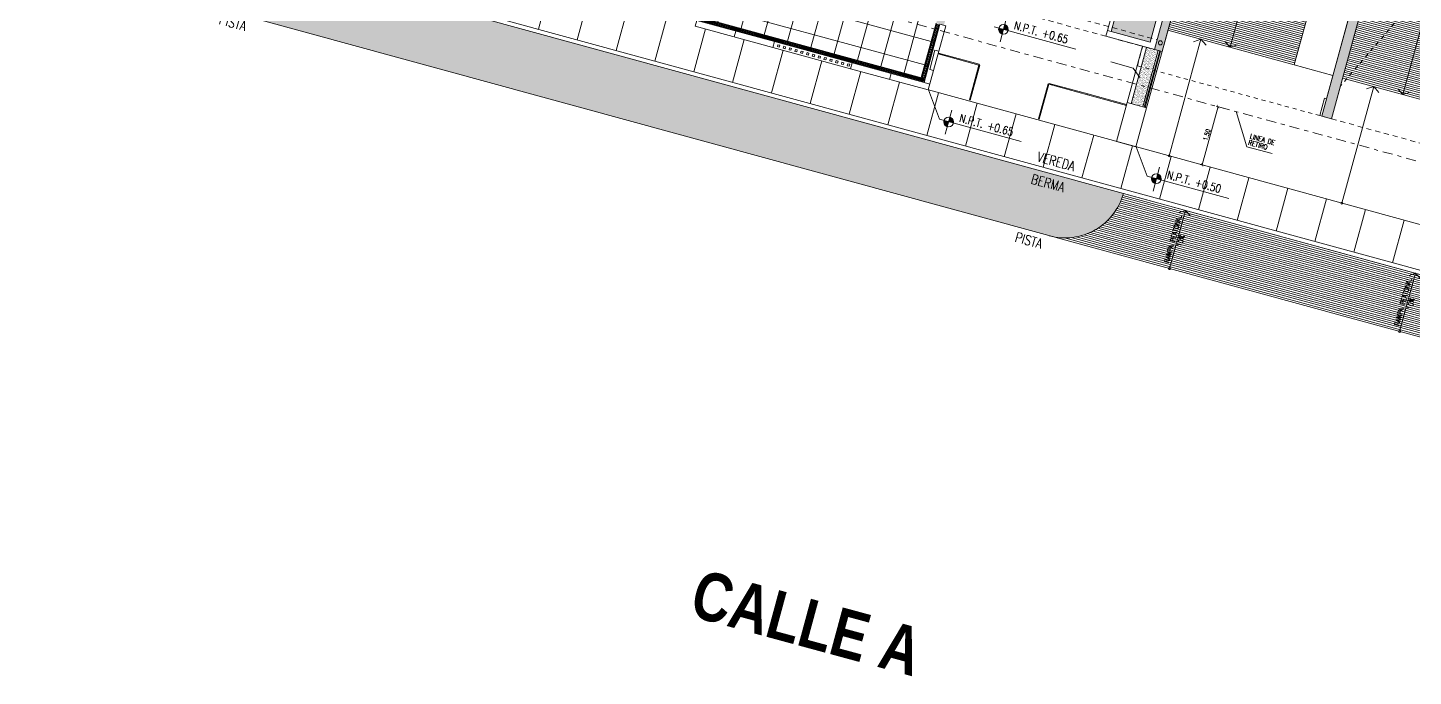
# Model space of a CAD drawing. Header units: millimetres. Extents: x 2471 to 2909, y 1327 to 1568.
# Drawn here: x 2574.13 to 2608.55, y 1336.21 to 1352.32 of the extents above; entities that cross this region are included whole.
import ezdxf

# ---------------------------------------------------------------- set-up
doc = ezdxf.new("R2010")
doc.units = ezdxf.units.MM
for name, pattern in [('CONTINUO', [0]), ('HIDDEN', [0.375, 0.25, -0.125]), ('HIDDEN2', [0.1875, 0.125, -0.0625]), ('TRAZO_Y_PUNTO2', [0.5, 0.25, -0.125, 0, -0.125])]:
    doc.linetypes.add(name, pattern=pattern)
doc.layers.get('0').update_dxf_attribs({"color": 251, "lineweight": 9})
doc.layers.get('DEFPOINTS').update_dxf_attribs({"color": 251, "lineweight": 9})
for name, color, linetype, lineweight in [('A-BARANDAS', 251, 'Continuous', 13), ('A-JARDIN', 251, 'Continuous', 13), ('A-MURO BAJO', 251, 'Continuous', 13), ('A-MUROS', 251, 'Continuous', 13), ('A-PLACAS', 251, 'Continuous', 13), ('A-PROYECCIONES', 251, 'HIDDEN', 13), ('A-VIGAS', 251, 'HIDDEN2', 13), ('A_50_TextoIndicaciones', 251, 'Continuous', 13), ('ARBOLES', 251, 'Continuous', 13), ('COTAS-INTER', 251, 'Continuous', 13), ('HATCH', 251, 'Continuous', 13), ('NIVELES-NPT', 251, 'Continuous', 13), ('PERIMETRO EXISTENTE', 251, 'CONTINUO', 13), ('RED-PLUVIAL', 251, 'Continuous', 13), ('TITULOS', 251, 'Continuous', 13)]:
    doc.layers.add(name, color=color, linetype=linetype, lineweight=lineweight)
doc.styles.add('2000-TITULO', font='arialbd.ttf', dxfattribs={"width": 0.8, "height": 8})
doc.styles.add('ROMANS', font='romans.shx', dxfattribs={"width": 0.8})
doc.dimstyles.new('COTA-75-I', dxfattribs={"dimtxt": 0.11, "dimasz": 0.075, "dimexe": 0.05, "dimexo": 0.15, "dimgap": 0.03, "dimtad": 1, "dimzin": 4, "dimdsep": 46, "dimtxsty": 'ROMANS', "dimblk": 'ARCHTICK', "dimcen": 0.09, "dimclrd": 7, "dimclre": 7, "dimclrt": 2, "dimadec": 0, "dimazin": 0, "dimtfac": 1.2, "dimtix": 1, "dimtmove": 2, "dimatfit": 3, "dimfxl": 0.05, "dimtolj": 1, "dimtzin": 4, "dimarcsym": 0})

# ---------------------------------------------------------------- blocks, each defined once
blk = doc.blocks.new('VEREDAS-EXTER_01')
at = {"layer": 'A-JARDIN'}
h = blk.add_hatch(dxfattribs=at)
h.set_pattern_fill('AR-SAND', color=256, scale=0.001)
h.paths.add_polyline_path([(1.385, -1.2), (1.385, -2.7), (22.778, -2.7, 0.414214), (24.278, -1.2)])
h.paths.add_polyline_path([(1.42, -1.626), (2.436, -1.626), (2.436, -1.266), (1.42, -1.266)], flags=24)
at = {"layer": 'A-MURO BAJO'}
h = blk.add_hatch(dxfattribs=at)
h.set_pattern_fill('_USER', color=252, scale=0.05, pattern_type=0)
h.set_pattern_definition([(0, (28.27774, -2.7), (2e-18, 0.05), [])])
edge = h.paths.add_edge_path()
edge.add_line((34.828, -1.2), (24.278, -1.2))
edge.add_arc((22.778, -1.2), 1.5, 270, 360, ccw=False)
edge.add_line((22.778, -2.7), (36.328, -2.7))
edge.add_arc((36.328, -1.2), 1.5, 180, 270, ccw=False)
for p, q in [((25.878, -2.7), (25.878, -1.2)), ((31.803, -2.7), (31.803, -1.2))]:
    blk.add_line(p, q)
at = {"color": 2}
for points in [[(25.736, -1.291), (25.878, -1.2), (26.019, -1.291)], [(31.661, -1.291), (31.803, -1.2), (31.944, -1.291)]]:
    blk.add_lwpolyline(points, dxfattribs=at)
for centre in [(25.878, -2.7), (31.803, -2.7)]:
    blk.add_circle(centre, 0.025)
at = {"layer": 'A-MURO BAJO', "color": 252}
for p, q in [((9.185, -1.1), (9.185, 0)), ((10.185, -1.1), (10.185, 0)), ((11.185, -1.1), (11.185, 0)), ((13.185, -1.1), (13.185, 0)), ((15.185, -1.1), (15.185, 0)), ((17.185, -1.1), (17.185, 0)), ((18.185, -1.1), (18.185, 0)), ((19.185, -1.1), (19.185, 0)), ((20.185, -1.1), (20.185, 0)), ((21.185, -1.1), (21.185, 0)), ((22.185, -1.1), (22.185, 0)), ((23.185, -1.1), (23.185, 0)), ((25.185, -1.1), (25.185, 0)), ((27.185, -1.1), (27.185, 0)), ((29.185, -1.1), (29.185, 0)), ((30.185, -1.1), (30.185, 0)), ((31.185, -1.1), (31.185, 0)), ((12.185, -1.1), (12.185, 0)), ((14.185, -1.1), (14.185, 0)), ((16.185, -1.1), (16.185, 0)), ((24.185, -1.1), (24.185, 0)), ((26.185, -1.1), (26.185, 0)), ((28.185, -1.1), (28.185, 0)), ((0.185, -1.1), (34.828, -1.1))]:
    blk.add_line(p, q, dxfattribs=at)
at = {"layer": 'A-MURO BAJO', "color": 4}
blk.add_line((18.928, 0), (35.128, 0, 0), dxfattribs=at)
blk.add_lwpolyline([(-9.323, 18.49), (-2.183, 18.862), (-1.213, 0.222), (-2.711, 0.144, 0.399068), (0.285, -2.7), (0.285, -1.2), (34.828, -1.2)], format="xyb", dxfattribs=at)
at = {"layer": 'A-MURO BAJO', "color": 252}
blk.add_lwpolyline([(1.385, -2.7), (36.328, -2.7)], dxfattribs=at)
blk.add_arc((22.778, -1.2), 1.5, 270, 0, dxfattribs=at)
at = {"layer": 'A_50_TextoIndicaciones', "color": 2, "char_height": 0.24, "width": 0.93496, "attachment_point": 2, "style": 'ROMANS'}
for s, insert in [('\\pxql;VEREDA', (22.447, -0.756)), ('\\pxql;BERMA', (22.447, -1.326)), ('\\pxql;PISTA', (1.947, -2.826)), ('\\pxql;PISTA', (22.447, -2.826))]:
    blk.add_mtext(s, dxfattribs=dict(at, insert=insert))
at = {"layer": 'A_50_TextoIndicaciones', "color": 2, "char_height": 0.12, "width": 1.25834, "attachment_point": 2, "rotation": 90, "style": 'ROMANS'}
for insert in [(25.706, -1.963), (31.631, -1.963)]:
    blk.add_mtext('\\pxqc;RAMPA PEATONAL 10%', dxfattribs=dict(at, insert=insert))
blk = doc.blocks.new('ESTR_PISO-1_PISO')
at = {"layer": 'HATCH'}
h = blk.add_hatch(color=256, dxfattribs=at)
h.dxf.hatch_style = 1
h.paths.add_polyline_path([(-21.6, -10), (-21.8, -10), (-21.8, -13.5), (-21.6, -13.5)])
h.paths.add_polyline_path([(-21.46, -5.2), (-22.16, -5.2), (-22.16, -5.45), (-21.46, -5.45)])
h.paths.add_polyline_path([(-21.6, -7.25), (-21.6, -7.5), (-29.75, -7.5), (-29.75, -12.9), (-30, -12.9), (-30, -7.25)])
h.paths.add_polyline_path([(-15.35, -5.8), (-15.35, -6.05), (-20.4, -6.05), (-20.4, -5.8)])
h.paths.add_polyline_path([(-18.3, -7.25), (-18.3, -7.5), (-16.25, -7.5), (-16.25, -14), (-16.05, -14), (-16.05, -7.25)])
h.paths.add_polyline_path([(-15.35, 0.2), (-15.35, 0.45), (-16.6, 0.45), (-16.6, 0.2)])
h.paths.add_polyline_path([(-7.15, -2), (-7.4, -2), (-7.4, 0), (-7.15, 0)])
h.paths.add_polyline_path([(-10.65, -3.35), (-10.85, -3.35), (-10.85, 0.45), (-10.65, 0.45)])
h.paths.add_polyline_path([(-7.4, -6), (-7.4, -6.25), (-6.2, -6.25), (-6.2, -6)])
h.paths.add_polyline_path([(0, 0), (-0.2, 0), (-0.2, -5.5), (0, -5.5)])
h.paths.add_polyline_path([(-0.2, -6), (0, -6), (0, -13.2), (-0.2, -13.2)])
h.paths.add_polyline_path([(-6.4, -13.7), (-6.15, -13.7), (-6.15, -11.15), (-6.4, -11.15)])
h.paths.add_polyline_path([(-10.85, -13.2), (-10.85, -9.8), (-10.65, -9.8), (-10.65, -13.2)])
h.paths.add_polyline_path([(-10.65, -5.05), (-10.9, -5.05), (-10.9, -6.05), (-10.65, -6.05)])
h.paths.add_polyline_path([(-27, -11.05), (-27, -13.5), (-26.8, -13.5), (-26.8, -11.05)])
at = {"layer": 'A-PLACAS', "elevation": 0}
for points in [[(-10.85, -13.2), (-10.85, -9.8), (-10.65, -9.8), (-10.65, -13.2)], [(-6.4, -13.7), (-6.15, -13.7), (-6.15, -11.15), (-6.4, -11.15)]]:
    blk.add_lwpolyline(points, close=True, dxfattribs=at)
at = {"layer": 'A-VIGAS'}
for p, q in [((-16.05, -12.95, 0), (-10.85, -12.95, 0)), ((-16.05, -13.2, 0), (-10.85, -13.2, 0)), ((-6.15, -13.7, 0), (-2.8, -13.7, 0))]:
    blk.add_line(p, q, dxfattribs=at)
blk = doc.blocks.new('NPT')
at = {"layer": 'NIVELES-NPT'}
h = blk.add_hatch(color=256, dxfattribs=at)
h.paths.add_polyline_path([(0, -0.061), (0, 0), (-0.06, 0, 0.004279), (-0.06, -0.001, 0.414214)])
h.paths.add_polyline_path([(0, 0), (0.06, 0, 0.409209), (0, 0.059)])
blk.add_line((0.932, 0), (-0.119, 0), dxfattribs=at)
blk.add_lwpolyline([(0, -0.16), (0, 0.149)], dxfattribs=at)
at = {"layer": 'NIVELES-NPT', "linetype": 'Continuous'}
blk.add_circle((0, -0.001), 0.0603, dxfattribs=at)
at = {"layer": 'NIVELES-NPT', "style": 'ROMANS', "width": 0.8}
blk.add_attdef('N.P.T.±0.00', (0.118, 0.036), '', height=0.1, dxfattribs=at)
blk = doc.blocks.new('TORRE-B_PLAN-GEN')
h = blk.add_hatch()
h.set_pattern_fill('_USER', color=8, scale=0.05, angle=90, pattern_type=0)
h.set_pattern_definition([(360, (-107.4, 15.65), (2e-18, 0.05), [])])
h.paths.add_polyline_path([(-6.15, 3), (-3.1, 3), (-3.1, 15.45), (-6.15, 15.45)])
h.paths.add_polyline_path([(-10.65, 3), (-7.4, 3), (-7.4, 15.5), (-10.65, 15.5)])
at = {"layer": 'A-JARDIN', "true_color": 0x4d6600}
h = blk.add_hatch(dxfattribs=at)
h.set_pattern_fill('AR-SAND', color=58, scale=0.001, angle=15.2922)
h.set_pattern_definition([(52.792208, (-275.794266, -161.923824), (-0.014451256, 0.0467864774), [0, -0.038608, 0, -0.04318, 0, -0.041275]), (22.792208, (-275.794266, -161.923824), (0.024455035, 0.08100028), [0, -0.020828, 0, -0.034798, 0, -0.013335]), (342.792208, (-275.8244, -161.932064), (0.076260689, 0.021000411), [0, -0.0127, 0, -0.04572, 0, -0.05969]), (332.792208, (-275.8244, -161.932064), (0.067772563, 0.041641794), [0, -0.00635, 0, -0.029972, 0, -0.03429])])
h.paths.add_polyline_path([(-12, 5.7), (-12, 2.6), (-11, 2.6), (-11, 5.7)])
h.paths.add_polyline_path([(-16.05, 5.7), (-15.3, 5.7), (-15.3, 2.6), (-16.05, 2.6)])
for p, q in [((-9.05, 15.5, 0), (-9.05, 3, 0)), ((-4.6, 3, 0), (-4.6, 15.5, 0))]:
    blk.add_line(p, q)
at = {"color": 4, "elevation": 0}
for points in [[(-9.05, 3), (-9.211, 3.105)], [(-9.05, 3), (-8.889, 3.105)], [(-4.6, 3), (-4.761, 3.105)], [(-4.6, 3), (-4.439, 3.105)], [(-9.961, 2.895), (-9.8, 3), (-9.639, 2.895)], [(-5.511, 2.895), (-5.35, 3), (-5.189, 2.895)]]:
    blk.add_lwpolyline(points, dxfattribs=at)
at = {"elevation": 0}
for points in [[(-9.8, 0), (-9.8, 3)], [(-5.35, 0), (-5.35, 3)], [(-11.81, 1.869), (-11.234, 1.869), (-11.015, 1.681)]]:
    blk.add_lwpolyline(points, dxfattribs=at)
for centre in [(-9.8, 0, 0), (-5.35, 0, 0)]:
    blk.add_circle(centre, 0.025)
at = {"layer": 'A-MURO BAJO', "color": 4}
for p, q in [((-7.4, 9.4, 0), (-7.4, 3, 0)), ((-7.4, 3, 0), (-6.4, 3, 0))]:
    blk.add_line(p, q, dxfattribs=at)
at = {"layer": 'A-MURO BAJO', "elevation": 0}
for points in [[(-12, 2.6), (-12, 5.7), (-11, 5.7)], [(-12.1, 2.6), (-12.1, 3.8)]]:
    blk.add_lwpolyline(points, dxfattribs=at)
at = {"layer": 'A-MUROS'}
for p, q in [((-11, 2.6, 0), (-11, 13.45, 0)), ((-6.15, 9.65, 0), (-6.15, 1.95, 0)), ((-6.4, 2.4, 0), (-6.4, 9.4, 0)), ((-10.65, 5.85, 0), (-10.65, 2.45, 0)), ((-12.1, 2.45, 0), (-12.1, 2.6, 0)), ((-12.1, 2.6, 0), (-11, 2.6, 0)), ((-10.65, 2.45, 0), (-12.1, 2.45, 0)), ((-6.45, 1.95, 0), (-6.45, 2.4, 0)), ((-6.45, 2.4, 0), (-6.4, 2.4, 0)), ((-6.15, 1.95, 0), (-6.45, 1.95, 0))]:
    blk.add_line(p, q, dxfattribs=at)
at = {"layer": 'A-PROYECCIONES', "ltscale": 0.3, "elevation": 0}
for points in [[(-0.2, 15.3), (-6.15, 2.8)], [(-6.45, 1.95), (-11.15, 1.95), (-11.15, 2.45)]]:
    blk.add_lwpolyline(points, dxfattribs=at)
at = {"layer": 'HATCH', "color": 7}
blk.add_line((-7.4, 3, 0), (-10.65, 3, 0), dxfattribs=at)
at = {"layer": 'HATCH', "color": 7, "elevation": 0}
blk.add_lwpolyline([(-6.15, 3), (-3.1, 3)], dxfattribs=at)
at = {"layer": 'NIVELES-NPT', "elevation": 0}
for points in [[(-16, 0), (-15.542, -0.63)], [(-10.65, 0), (-10.192, -0.63)]]:
    blk.add_lwpolyline(points, dxfattribs=at)
at = {"layer": 'RED-PLUVIAL'}
blk.add_circle((-10.75, 2.65, 0), 0.05, dxfattribs=at)
blk.add_blockref('ESTR_PISO-1_PISO', (0, 15.65, 0))
at = {"layer": 'NIVELES-NPT', "xscale": 2, "yscale": 2, "zscale": 2}
for p, values in [((-14.597, 1.946, 0), {'N.P.T.±0.00': 'N.P.T. +0.65'}), ((-15.304, -0.63, 0), {'N.P.T.±0.00': 'N.P.T. +0.65'}), ((-9.954, -0.63, 0), {'N.P.T.±0.00': 'N.P.T. +0.50'})]:
    blk.add_blockref('NPT', p, dxfattribs=at).add_auto_attribs(values)
blk = doc.blocks.new('PLAN_ETAPA-01_modificacion ingreso')
at = {"layer": 'A-JARDIN'}
h = blk.add_hatch(dxfattribs=at)
h.set_pattern_fill('ANGLE', color=256, angle=90)
h.set_pattern_definition([(0, (398.8635, 294.424), (7e-16, 6.985), [5.08, -1.905]), (90, (398.8635, 294.424), (-6.985, 9e-16), [5.08, -1.905])])
h.paths.add_polyline_path([(38.824, 7.528), (39.124, 7.528), (39.124, 6.228), (38.824, 6.228)])
blk = doc.blocks.new('_ArchTick')
at = {"color": 0, "linetype": 'ByBlock', "const_width": 0.15}
blk.add_lwpolyline([(-0.5, -0.5), (0.5, 0.5)], dxfattribs=at)
blk = doc.blocks.new('*D181')
at = {"layer": 'COTAS-INTER', "color": 7, "lineweight": -2, "transparency": 16777216}
for p, q in [((41.095, 6.578), (40.877, 6.578)), ((40.927, 5.078), (40.927, 6.578)), ((41.095, 5.078), (40.877, 5.078))]:
    blk.add_line(p, q, dxfattribs=at)
at = {"layer": 'DEFPOINTS', "color": 0, "transparency": 16777216}
for p in [(40.927, 6.578), (41.245, 6.578, 0), (41.245, 5.078, 0)]:
    blk.add_point(p, dxfattribs=at)
at = {"layer": 'COTAS-INTER', "color": 7, "lineweight": -2, "transparency": 16777216, "xscale": 0.075, "yscale": 0.075, "zscale": 0.075}
for p, rotation in [((40.927, 6.578), 90), ((40.927, 5.078), 270)]:
    blk.add_blockref('_ArchTick', p, dxfattribs=dict(at, rotation=rotation))
at = {"layer": 'COTAS-INTER', "color": 2, "transparency": 16777216, "insert": (40.842, 5.828), "char_height": 0.11, "attachment_point": 5, "rotation": 90, "style": 'ROMANS'}
blk.add_mtext('\\A1;1.50', dxfattribs=at)
blk = doc.blocks.new('terraza esquina')
at = {"layer": 'A-JARDIN'}
h = blk.add_hatch(dxfattribs=at)
h.set_pattern_fill('ANGLE', color=256, angle=90)
h.set_pattern_definition([(2e-15, (398.8635, 294.424), (-3e-16, 6.985), [5.08, -1.905]), (90, (398.8635, 294.424), (-6.985, 2e-16), [5.08, -1.905])])
h.paths.add_polyline_path([(38.824, 7.528), (39.124, 7.528), (39.124, 6.228), (38.824, 6.228)])
at = {"layer": 'A-JARDIN', "true_color": 0x4d6600}
h = blk.add_hatch(dxfattribs=at)
h.set_pattern_fill('AR-SAND', color=58, scale=0.001, angle=15.2922)
h.set_pattern_definition([(52.792208, (-225.920287, -156.84542), (-0.014451256, 0.0467864774), [0, -0.038608, 0, -0.04318, 0, -0.041275]), (22.792208, (-225.920287, -156.84542), (0.024455035, 0.08100028), [0, -0.020828, 0, -0.034798, 0, -0.013335]), (342.792208, (-225.950423, -156.85366), (0.076260689, 0.021000411), [0, -0.0127, 0, -0.04572, 0, -0.05969]), (332.792208, (-225.95042, -156.85366), (0.067772563, 0.041641794), [0, -0.00635, 0, -0.029972, 0, -0.03429])])
h.paths.add_polyline_path([(38.824, 6.078), (39.124, 6.078), (39.124, 7.528), (38.824, 7.528)])
at = {"layer": 'ARBOLES'}
h = blk.add_hatch(dxfattribs=at)
h.set_pattern_fill('_USER', color=251, scale=0.6, angle=90, double=1, pattern_type=0)
h.set_pattern_definition([(90, (20.024, 5.3284), (-0.6, -1e-16), []), (180, (20.024, 5.3284), (-7e-17, -0.6), [])])
h.paths.add_polyline_path([(33.724, 5.328), (33.724, 6.728), (31.424, 6.728), (31.424, 7.478), (28.274, 7.478), (28.274, 7.228), (22.874, 7.228), (22.874, 7.428), (20.124, 7.428), (20.124, 5.348), (21.99, 5.328)])
at = {"layer": 'RED-PLUVIAL'}
h = blk.add_hatch(dxfattribs=at)
h.set_pattern_fill('_USER', color=251, scale=0.02, pattern_type=0)
h.set_pattern_definition([(360, (33.803976, -6.2516), (5e-18, 0.02), [])])
h.paths.add_polyline_path([(33.644, 6.708), (33.644, 5.348), (33.704, 5.348), (33.704, 6.708)])
h = blk.add_hatch(dxfattribs=at)
h.set_pattern_fill('_USER', color=251, scale=0.02, angle=90, pattern_type=0)
h.set_pattern_definition([(90, (33.703977, 5.308404), (-0.02, 1e-18), [])])
h.paths.add_polyline_path([(20.044, 5.308), (33.704, 5.308), (33.704, 5.248), (20.044, 5.248)])
at = {"color": 251}
for p, q in [((28.874, 5.228), (28.874, 5.078)), ((32.874, 5.228), (32.874, 5.078)), ((33.724, 5.228), (33.874, 5.228))]:
    blk.add_line(p, q, dxfattribs=at)
at = {"color": 4}
for p, q in [((29.874, 5.228), (31.874, 5.228)), ((29.874, 5.078), (31.874, 5.078))]:
    blk.add_line(p, q, dxfattribs=at)
for points in [[(39.184, 6.078), (39.184, 7.528), (39.164, 7.528), (39.164, 6.078)], [(33.874, 6.008), (34.924, 6.008), (34.924, 6.028), (33.874, 6.028)], [(34.924, 5.108), (34.924, 6.008), (34.944, 6.008), (34.944, 5.108)], [(36.724, 5.108), (36.724, 6.008), (36.704, 6.008), (36.704, 5.108)], [(37.724, 6.008), (36.724, 6.008), (36.724, 6.028), (37.724, 6.028)], [(37.724, 6.008), (38.724, 6.008), (38.724, 6.028), (37.724, 6.028)]]:
    blk.add_lwpolyline(points, close=True)
at = {"color": 3}
blk.add_lwpolyline([(33.874, 6.078), (33.874, 6.729), (33.724, 6.729), (33.724, 5.228), (31.874, 5.228), (31.874, 5.078), (33.874, 5.078), (33.874, 5.578)], dxfattribs=at)
blk.add_lwpolyline([(27.874, 5.228), (27.874, 5.078), (29.874, 5.078), (29.874, 5.228)], close=True, dxfattribs=at)
at = {"layer": 'A-BARANDAS'}
for points in [[(29.974, 5.178), (29.974, 5.128), (30.024, 5.128), (30.024, 5.178)], [(30.124, 5.178), (30.124, 5.128), (30.174, 5.128), (30.174, 5.178)], [(30.274, 5.178), (30.274, 5.128), (30.324, 5.128), (30.324, 5.178)], [(30.424, 5.178), (30.424, 5.128), (30.474, 5.128), (30.474, 5.178)], [(30.574, 5.178), (30.574, 5.128), (30.624, 5.128), (30.624, 5.178)], [(30.724, 5.178), (30.724, 5.128), (30.774, 5.128), (30.774, 5.178)], [(30.874, 5.178), (30.874, 5.128), (30.924, 5.128), (30.924, 5.178)], [(31.024, 5.178), (31.024, 5.128), (31.074, 5.128), (31.074, 5.178)], [(31.174, 5.178), (31.174, 5.128), (31.224, 5.128), (31.224, 5.178)], [(31.324, 5.178), (31.324, 5.128), (31.374, 5.128), (31.374, 5.178)], [(31.474, 5.178), (31.474, 5.128), (31.524, 5.128), (31.524, 5.178)], [(31.624, 5.178), (31.624, 5.128), (31.674, 5.128), (31.674, 5.178)], [(31.774, 5.178), (31.774, 5.128), (31.824, 5.128), (31.824, 5.178)]]:
    blk.add_lwpolyline(points, close=True, dxfattribs=at)
at = {"layer": 'A-MURO BAJO'}
for p, q in [((38.724, 6.078), (38.724, 7.528)), ((38.824, 6.078), (38.824, 7.528)), ((39.124, 6.078), (39.124, 7.528)), ((39.224, 6.078), (39.224, 7.528))]:
    blk.add_line(p, q, dxfattribs=at)
at = {"layer": 'A-MUROS'}
for points in [[(33.874, 5.578), (33.774, 5.578), (33.774, 6.078), (33.874, 6.078)], [(39.224, 5.078), (39.224, 6.078), (38.724, 6.078), (38.724, 5.078)]]:
    blk.add_lwpolyline(points, close=True, dxfattribs=at)
at = {"layer": 'A_50_TextoIndicaciones', "color": 7}
blk.add_lwpolyline([(42.535, 5.808), (41.883, 5.808), (41.397, 6.578)], dxfattribs=at)
at = {"layer": 'PERIMETRO EXISTENTE', "color": 10, "linetype": 'TRAZO_Y_PUNTO2'}
blk.add_lwpolyline([(7.541, 26.158), (15.328, 26.616), (16.37, 6.578), (60.272, 6.578)], dxfattribs=at)
at = {"layer": 'RED-PLUVIAL', "color": 251}
for points in [[(33.624, 6.728), (33.624, 5.328)], [(20.024, 5.328), (33.724, 5.328)]]:
    blk.add_lwpolyline(points, dxfattribs=at)
for points in [[(33.644, 6.708), (33.644, 5.348), (33.704, 5.348), (33.704, 6.708)], [(20.044, 5.308), (33.704, 5.308), (33.704, 5.248), (20.044, 5.248)]]:
    blk.add_lwpolyline(points, close=True, dxfattribs=at)
at = {"layer": 'A_50_TextoIndicaciones', "linetype": 'Continuous', "insert": (41.888, 6.143), "char_height": 0.12, "attachment_point": 1, "line_spacing_factor": 0.8, "style": 'ROMANS'}
blk.add_mtext_dynamic_manual_height_columns('LINEA DE RETIRO', width=0.65491, gutter_width=15, heights=[0], dxfattribs=at)
at = {"layer": 'COTAS-INTER'}
dim = blk.add_linear_dim(base=(40.927, 6.578, 0), p1=(41.245, 5.078), p2=(41.245, 6.578), angle=90, dimstyle='COTA-75-I', dxfattribs=at)
dim.commit()
dim.dimension.update_dxf_attribs({"geometry": '*D181', "text_midpoint": (40.842, 5.828, 0)})

msp = doc.modelspace()

# ---------------------------------------------------------------- block references
at = {"rotation": 344.7077915635685}
msp.add_blockref('VEREDAS-EXTER_01', (2578.248, 1355.762, 0), dxfattribs=at)

# ---------------------------------------------------------------- texts
at = {"layer": 'TITULOS', "color": 8, "insert": (2593.487, 1337.531), "char_height": 1.2, "attachment_point": 5, "rotation": 344.8283, "style": '2000-TITULO'}
msp.add_mtext_dynamic_manual_height_columns('CALLE A', width=34.49743, gutter_width=1.75, heights=[0], dxfattribs=at)

# ---------------------------------------------------------------- next in the draw order: block references
at = {"rotation": 344.7077888221265}
msp.add_blockref('TORRE-B_PLAN-GEN', (2611.939, 1346.55, 0), dxfattribs=at)

# ---------------------------------------------------------------- next in the draw order: block references
at = {"rotation": 344.7077915635685}
msp.add_blockref('PLAN_ETAPA-01_modificacion ingreso', (2562.492, 1354.805, 0), dxfattribs=at)

# ---------------------------------------------------------------- next in the draw order: block references
at = {"rotation": 344.7077919424826}
msp.add_blockref('terraza esquina', (2562.489, 1354.806, 0), dxfattribs=at)

doc.saveas('drawing.dxf')
